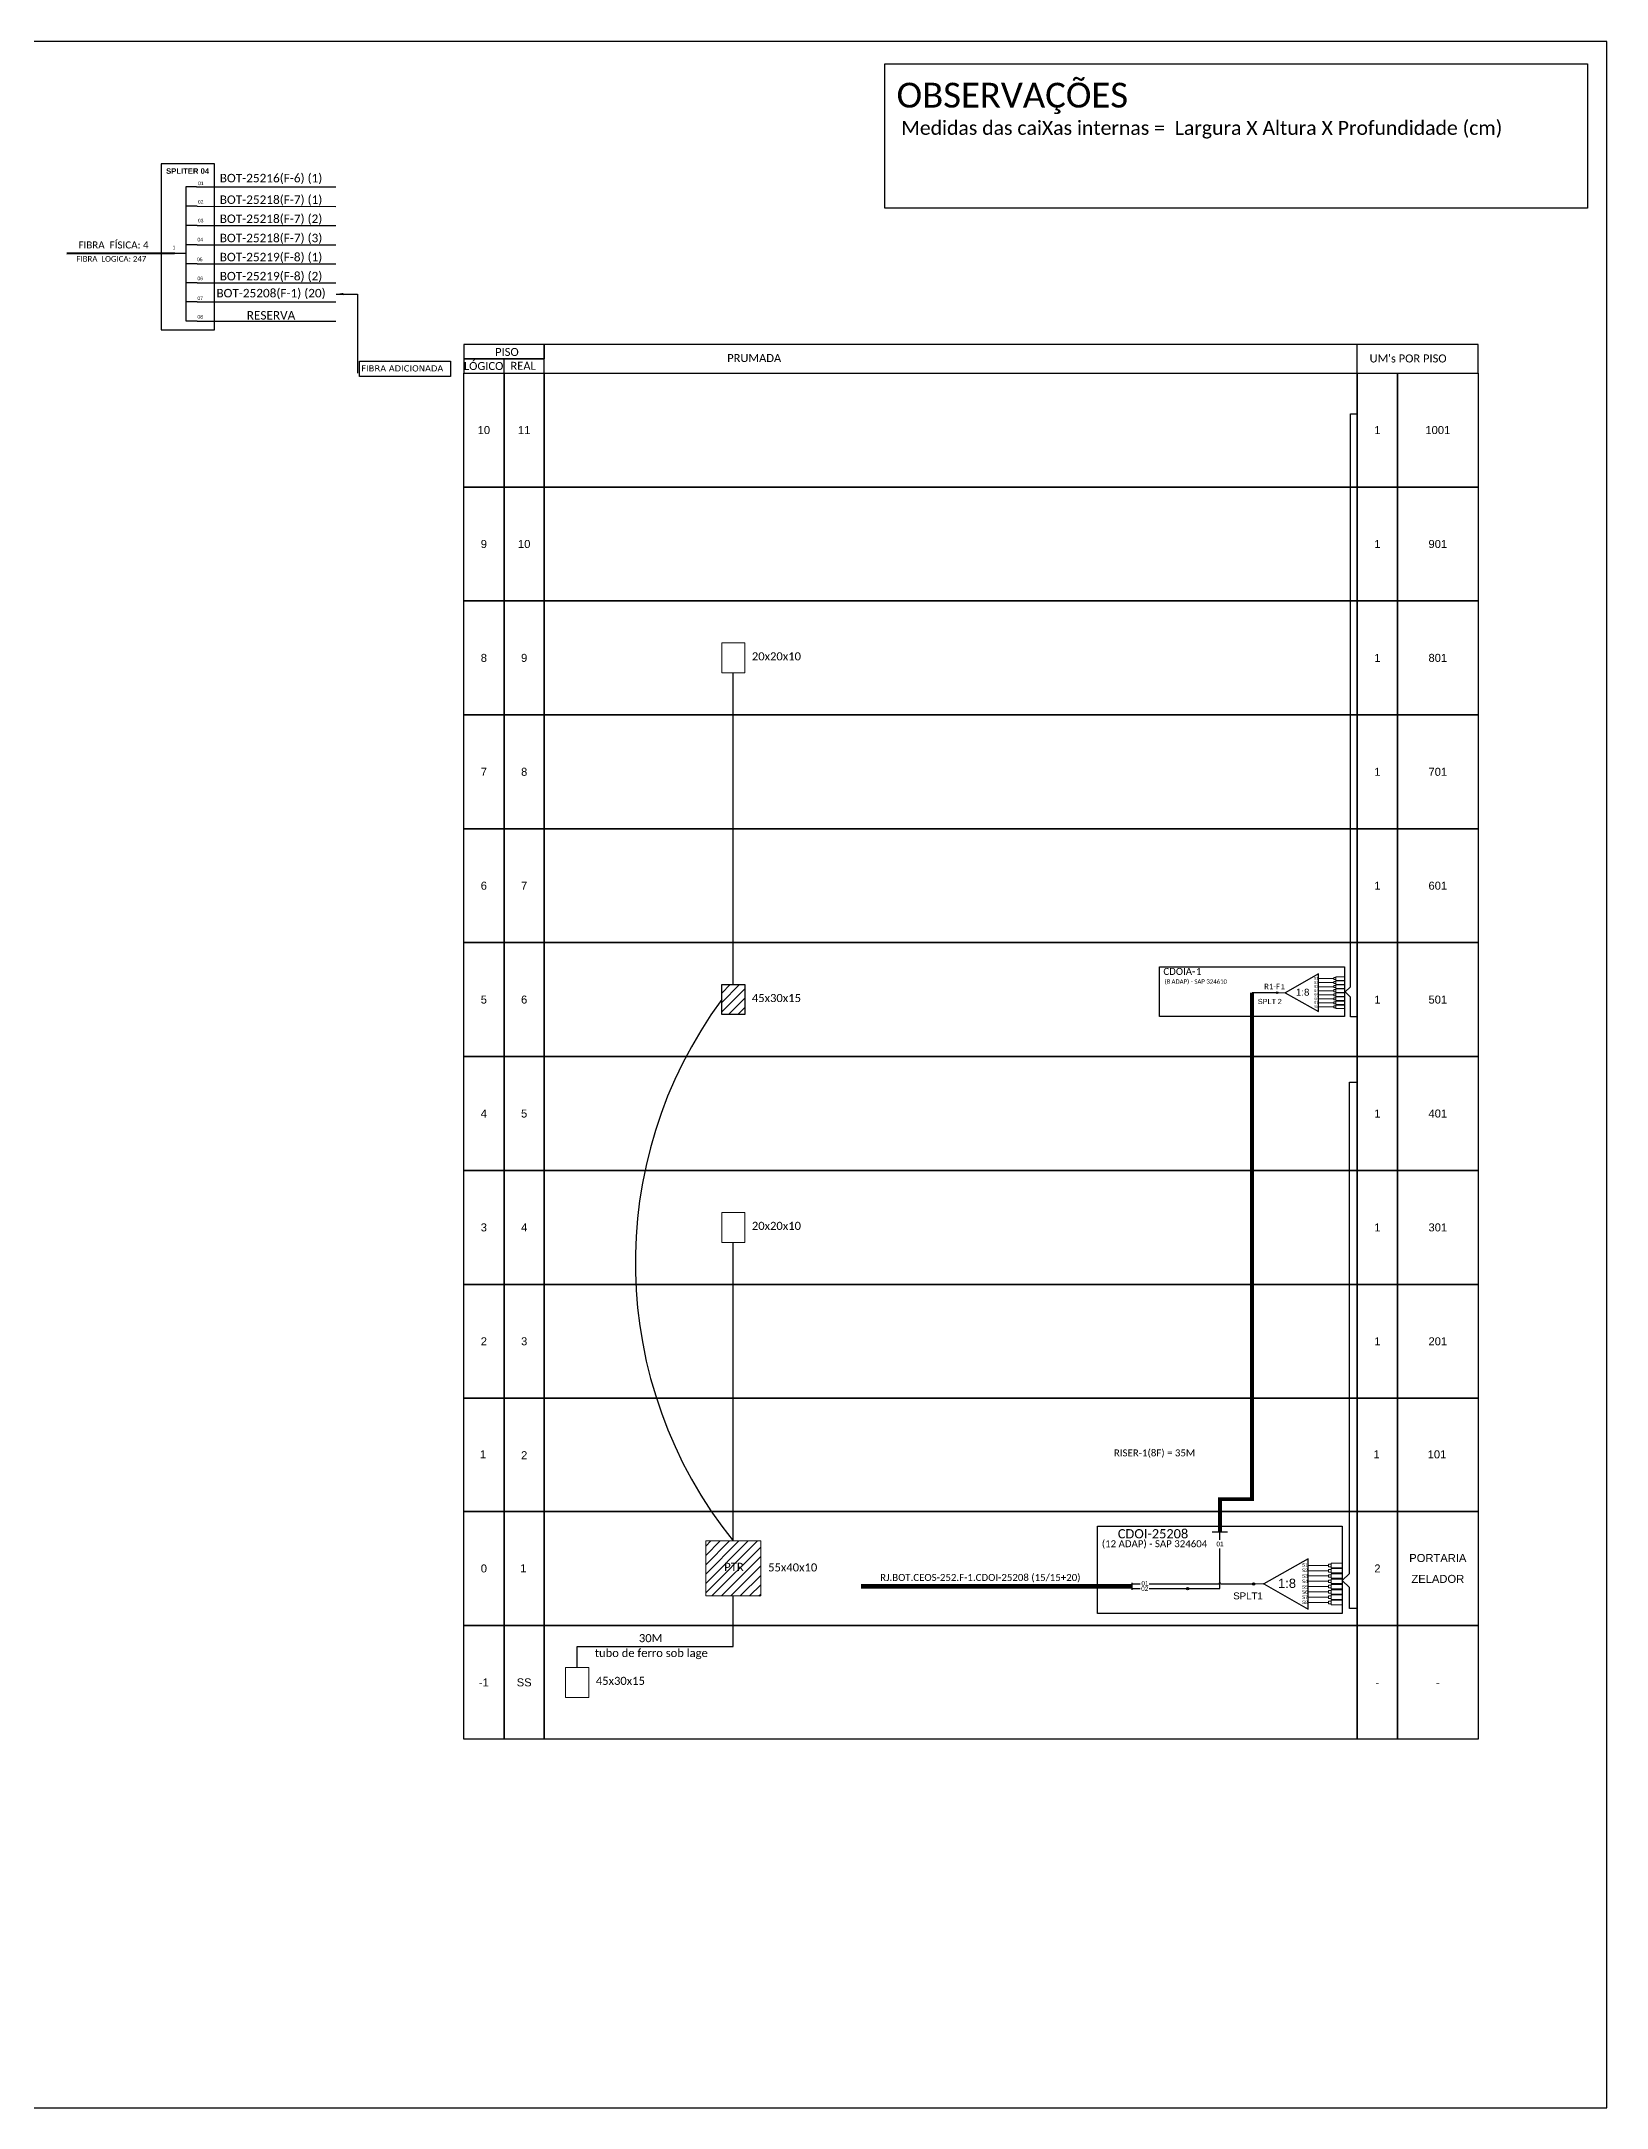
# Model space of a CAD drawing. Extents: x -89 to 749, y 705 to 1299.
# Drawn here: x 299 to 749, y 705 to 1299 of the extents above; entities that cross this region are included whole.
import ezdxf
from ezdxf.enums import TextEntityAlignment as Align

# ---------------------------------------------------------------- set-up
doc = ezdxf.new("R2010")
doc.units = 0
doc.styles.add('ARIAL', font='arial.ttf')
doc.styles.add('siredit', font='verdana.ttf')
doc.styles.get("Standard").update_dxf_attribs({"font": 'arial.ttf'})
doc.styles.add('WMF-Calibri0', font='calibri.ttf')
doc.dimstyles.get("Standard").update_dxf_attribs({"dimtxt": 0.18, "dimasz": 0.18, "dimexe": 0.18, "dimexo": 0.0625, "dimgap": 0.09, "dimtad": 0, "dimtih": 1, "dimtoh": 1, "dimdec": 4, "dimzin": 0, "dimdsep": 46, "dimtxsty": 'Standard', "dimcen": 0.09, "dimadec": 0, "dimazin": 0, "dimtfac": 1, "dimtdec": 4, "dimtofl": 0, "dimtmove": 0, "dimatfit": 3, "dimfxl": 0, "dimtolj": 1, "dimtzin": 0, "dimarcsym": 0})

# ---------------------------------------------------------------- blocks, each defined once
blk = doc.blocks.new('SPLT_1-8_SC-APC')
at = {"color": 1}
blk.add_lwpolyline([(-7.37, -2.1), (-17.04, -7.55), (-7.37, -13), (-7.37, -2.1)], dxfattribs=at)
at = {"color": 3, "lineweight": 0}
for points in [[(-2.99, -3.51), (-7.37, -3.51)], [(-7.37, -4.66), (-2.99, -4.66)], [(-7.37, -5.82), (-2.99, -5.82)], [(-2.41, -3.02), (-2.41, -4)], [(-2.41, -3.02), (0, -3.02)], [(-2.41, -4), (0, -4)], [(-2.41, -4.17), (-2.41, -5.16)], [(-2.41, -4.17), (0, -4.17)], [(-2.41, -5.16), (0, -5.16)], [(-2.41, -5.32), (-2.41, -6.31)], [(-2.41, -5.32), (0, -5.32)], [(-7.37, -6.97), (-2.99, -6.97)], [(-7.37, -8.12), (-2.99, -8.12)], [(-7.37, -9.28), (-2.99, -9.28)], [(-7.37, -10.43), (-2.99, -10.43)], [(-7.37, -11.58), (-2.99, -11.58)], [(-2.41, -6.31), (0, -6.31)], [(-2.41, -6.48), (-2.41, -7.46)], [(-2.41, -6.48), (0, -6.48)], [(-2.41, -7.46), (0, -7.46)], [(-2.41, -7.63), (-2.41, -8.62)], [(-2.41, -7.63), (0, -7.63)], [(-2.41, -8.62), (0, -8.62)], [(-2.41, -8.78), (-2.41, -9.77)], [(-2.41, -8.78), (0, -8.78)], [(-2.41, -9.77), (0, -9.77)], [(-2.41, -9.94), (-2.41, -10.92)], [(-2.41, -9.94), (0, -9.94)], [(-2.41, -10.92), (0, -10.92)], [(-2.41, -11.09), (-2.41, -12.08)], [(-2.41, -11.09), (0, -11.09)], [(-2.41, -12.08), (0, -12.08)]]:
    blk.add_lwpolyline(points, dxfattribs=at)
for points in [[(-2.99, -3.22), (-2.41, -3.22), (-2.41, -3.8), (-2.99, -3.8)], [(-2.99, -4.38), (-2.41, -4.38), (-2.41, -4.95), (-2.99, -4.95)], [(-2.99, -5.53), (-2.41, -5.53), (-2.41, -6.1), (-2.99, -6.1)], [(-2.99, -6.68), (-2.41, -6.68), (-2.41, -7.26), (-2.99, -7.26)], [(-2.99, -7.84), (-2.41, -7.84), (-2.41, -8.41), (-2.99, -8.41)], [(-2.99, -8.99), (-2.41, -8.99), (-2.41, -9.56), (-2.99, -9.56)], [(-2.99, -10.14), (-2.41, -10.14), (-2.41, -10.72), (-2.99, -10.72)], [(-2.99, -11.3), (-2.41, -11.3), (-2.41, -11.87), (-2.99, -11.87)]]:
    blk.add_lwpolyline(points, close=True, dxfattribs=at)
at = {"color": 1, "lineweight": 0}
blk.add_lwpolyline([(-17.04, -7.55), (-19.26, -7.55)], dxfattribs=at)
at = {"color": 1, "style": 'ARIAL'}
for s, height, p in [('S1', 0.75, (-8.74, -3.78)), ('S2', 0.75, (-8.74, -4.97)), ('S3', 0.75, (-8.74, -6.18)), ('1:8', 2, (-13.91, -8.4)), ('S4', 0.75, (-8.74, -7.36)), ('S5', 0.75, (-8.74, -8.57)), ('S6', 0.75, (-8.74, -9.69)), ('S7', 0.75, (-8.74, -10.78)), ('S8', 0.75, (-8.74, -11.9))]:
    blk.add_text(s, height=height, dxfattribs=at).set_placement(p)

msp = doc.modelspace()

# ---------------------------------------------------------------- hatches: boundary and pattern name
h = msp.add_hatch()
h.set_pattern_fill('ANSI31', color=1, scale=0.6)
h.set_pattern_definition([(45, (-513.3815, 22.48), (-1.3470384, 1.3470384), [])])
h.paths.add_polyline_path([(501.57, 1027.87), (494.95, 1027.87), (494.95, 1019.25), (501.57, 1019.25)])
h = msp.add_hatch(color=3)
h.dxf.hatch_style = 1
edge = h.paths.add_edge_path()
edge.add_arc((654.6, 1025.54), 0.256, 0, 360)
h = msp.add_hatch()
h.set_pattern_fill('ANSI31', color=1, scale=0.6)
h.set_pattern_definition([(45, (-131.7992, 3539.1851), (-1.3470384, 1.3470384), [])])
h.paths.add_polyline_path([(506.16, 867.93), (490.35, 867.93), (490.35, 852.12), (506.16, 852.12)])
h.paths.add_polyline_path([(495.09, 858.75), (501.89, 858.75), (501.89, 862.23), (495.09, 862.23)], flags=24)
h = msp.add_hatch(color=3)
h.dxf.hatch_style = 1
edge = h.paths.add_edge_path()
edge.add_arc((647.77, 855.57), 0.339, 0, 360)
h = msp.add_hatch(color=3)
h.dxf.hatch_style = 1
edge = h.paths.add_edge_path()
edge.add_arc((628.84, 854.25), 0.339, 0, 360)

# ---------------------------------------------------------------- linework, layer by layer
at = {"color": 7, "linetype": 'Continuous'}
for p, q in [((340.96, 1257.17), (340.96, 1218.57)), ((344.08, 1257.17), (340.96, 1257.17)), ((344.24, 1251.59), (341.11, 1251.59)), ((344.24, 1246.08), (341.11, 1246.08)), ((337.71, 1238.12), (340.94, 1238.12)), ((344.24, 1240.55), (341.11, 1240.55)), ((344.24, 1235.07), (341.11, 1235.07)), ((344.24, 1229.59), (341.11, 1229.59)), ((344.24, 1224.09), (341.11, 1224.09)), ((344.24, 1218.6), (341.11, 1218.6))]:
    msp.add_line(p, q, dxfattribs=at)
at = {"color": 10, "linetype": 'Continuous'}
for p, q in [((344.08, 1257.17), (384.03, 1257.16)), ((344.24, 1251.59), (384.03, 1251.57)), ((344.24, 1246.09), (384.03, 1246.08)), ((344.24, 1240.56), (384.03, 1240.55)), ((344.24, 1235.09), (384.03, 1235.07)), ((344.24, 1229.6), (384.03, 1229.59)), ((344.24, 1224.1), (384.03, 1224.09)), ((344.24, 1218.6), (384.03, 1218.59))]:
    msp.add_line(p, q, dxfattribs=at)
at = {"color": 1, "linetype": 'Continuous', "lineweight": 60}
msp.add_line((337.71, 1238.12), (306.79, 1238.03), dxfattribs=at)
at = {"color": 5}
for p, q in [((638.11, 854.25), (638.11, 865.8)), ((628.84, 854.25), (638.11, 854.25))]:
    msp.add_line(p, q, dxfattribs=at)
at = {"color": 3}
for p, q in [((612.76, 855.57), (615.23, 855.57)), ((617.78, 855.57), (637.85, 855.57)), ((638.38, 855.57), (647.77, 855.57))]:
    msp.add_line(p, q, dxfattribs=at)
for points in [[(-89.32, 705.02), (749.25, 705.02), (749.25, 1299.02), (-89.32, 1299.02), (-89.32, 705.02)], [(443.97, 1203.65), (712.34, 1203.65), (712.34, 1211.87), (443.97, 1211.87), (443.97, 1211.87), (443.97, 1207.76)], [(677.59, 1203.65), (677.59, 1211.87)], [(432.4, 1203.65), (432.4, 1207.76)]]:
    msp.add_lwpolyline(points)
at = {"color": 7}
for points in [[(541.79, 1292.59), (743.77, 1292.59), (743.77, 1251.03), (541.79, 1251.03)], [(333.87, 1216.1), (349.23, 1216.1), (349.23, 1263.79), (333.87, 1263.79)]]:
    msp.add_lwpolyline(points, close=True, dxfattribs=at)
for points in [[(420.83, 1207.76), (443.97, 1207.76), (443.97, 1211.87), (420.83, 1211.87)], [(420.83, 1203.65), (443.97, 1203.65), (443.97, 1207.76), (420.83, 1207.76)], [(420.83, 1203.65), (432.4, 1203.65), (432.4, 1170.9), (420.83, 1170.9)], [(432.4, 1203.65), (443.97, 1203.65), (443.97, 1170.9), (432.4, 1170.9)], [(443.97, 1203.65), (677.59, 1203.65), (677.59, 1170.9), (443.97, 1170.9)], [(677.59, 1203.65), (689.16, 1203.65), (689.16, 1170.9), (677.59, 1170.9)], [(689.16, 1203.65), (712.31, 1203.65), (712.31, 1170.9), (689.16, 1170.9)], [(420.83, 1170.9), (432.4, 1170.9), (432.4, 1138.16), (420.83, 1138.16)], [(432.4, 1170.9), (443.97, 1170.9), (443.97, 1138.16), (432.4, 1138.16)], [(443.97, 1170.9), (677.59, 1170.9), (677.59, 1138.16), (443.97, 1138.16)], [(677.59, 1170.9), (689.16, 1170.9), (689.16, 1138.16), (677.59, 1138.16)], [(689.16, 1170.9), (712.31, 1170.9), (712.31, 1138.16), (689.16, 1138.16)], [(420.83, 1138.16), (432.4, 1138.16), (432.4, 1105.42), (420.83, 1105.42)], [(432.4, 1138.16), (443.97, 1138.16), (443.97, 1105.42), (432.4, 1105.42)], [(443.97, 1138.16), (677.59, 1138.16), (677.59, 1105.42), (443.97, 1105.42)], [(677.59, 1138.16), (689.16, 1138.16), (689.16, 1105.42), (677.59, 1105.42)], [(689.16, 1138.16), (712.31, 1138.16), (712.31, 1105.42), (689.16, 1105.42)], [(420.83, 1105.42), (432.4, 1105.42), (432.4, 1072.67), (420.83, 1072.67)], [(432.4, 1105.42), (443.97, 1105.42), (443.97, 1072.67), (432.4, 1072.67)], [(443.97, 1105.42), (677.59, 1105.42), (677.59, 1072.67), (443.97, 1072.67)], [(677.59, 1105.42), (689.16, 1105.42), (689.16, 1072.67), (677.59, 1072.67)], [(689.16, 1105.42), (712.31, 1105.42), (712.31, 1072.67), (689.16, 1072.67)], [(420.83, 1072.67), (432.4, 1072.67), (432.4, 1039.93), (420.83, 1039.93)], [(432.4, 1072.67), (443.97, 1072.67), (443.97, 1039.93), (432.4, 1039.93)], [(443.97, 1072.67), (677.59, 1072.67), (677.59, 1039.93), (443.97, 1039.93)], [(677.59, 1072.67), (689.16, 1072.67), (689.16, 1039.93), (677.59, 1039.93)], [(689.16, 1072.67), (712.31, 1072.67), (712.31, 1039.93), (689.16, 1039.93)], [(420.83, 1039.93), (432.4, 1039.93), (432.4, 1007.19), (420.83, 1007.19)], [(432.4, 1039.93), (443.97, 1039.93), (443.97, 1007.19), (432.4, 1007.19)], [(443.97, 1039.93), (677.59, 1039.93), (677.59, 1007.19), (443.97, 1007.19)], [(677.59, 1039.93), (689.16, 1039.93), (689.16, 1007.19), (677.59, 1007.19)], [(689.16, 1039.93), (712.31, 1039.93), (712.31, 1007.19), (689.16, 1007.19)], [(420.83, 1007.19), (432.4, 1007.19), (432.4, 974.44), (420.83, 974.44)], [(432.4, 1007.19), (443.97, 1007.19), (443.97, 974.44), (432.4, 974.44)], [(443.97, 1007.19), (677.59, 1007.19), (677.59, 974.44), (443.97, 974.44)], [(677.59, 1007.19), (689.16, 1007.19), (689.16, 974.44), (677.59, 974.44)], [(689.16, 1007.19), (712.31, 1007.19), (712.31, 974.44), (689.16, 974.44)], [(420.83, 974.44), (432.4, 974.44), (432.4, 941.7), (420.83, 941.7)], [(432.4, 974.44), (443.97, 974.44), (443.97, 941.7), (432.4, 941.7)], [(443.97, 974.44), (677.59, 974.44), (677.59, 941.7), (443.97, 941.7)], [(677.59, 974.44), (689.16, 974.44), (689.16, 941.7), (677.59, 941.7)], [(689.16, 974.44), (712.31, 974.44), (712.31, 941.7), (689.16, 941.7)], [(420.83, 941.7), (432.4, 941.7), (432.4, 908.95), (420.83, 908.95)], [(432.4, 941.7), (443.97, 941.7), (443.97, 908.95), (432.4, 908.95)], [(443.97, 941.7), (677.59, 941.7), (677.59, 908.95), (443.97, 908.95)], [(677.59, 941.7), (689.16, 941.7), (689.16, 908.95), (677.59, 908.95)], [(689.16, 941.7), (712.31, 941.7), (712.31, 908.95), (689.16, 908.95)], [(420.83, 908.95), (432.4, 908.95), (432.4, 876.4), (420.83, 876.4)], [(432.4, 908.95), (443.97, 908.95), (443.97, 876.4), (432.4, 876.4)], [(443.97, 908.95), (677.59, 908.95), (677.59, 876.4), (443.97, 876.4)], [(677.59, 908.95), (689.16, 908.95), (689.16, 876.4), (677.59, 876.4)], [(689.16, 908.95), (712.31, 908.95), (712.31, 876.4), (689.16, 876.4)], [(420.83, 876.4), (432.4, 876.4), (432.4, 843.65), (420.83, 843.65)], [(432.4, 876.4), (443.97, 876.4), (443.97, 843.65), (432.4, 843.65)], [(443.97, 876.4), (677.59, 876.4), (677.59, 843.65), (443.97, 843.65)], [(677.59, 876.4), (689.16, 876.4), (689.16, 843.65), (677.59, 843.65)], [(689.16, 876.4), (712.31, 876.4), (712.31, 843.65), (689.16, 843.65)], [(420.83, 843.65), (432.4, 843.65), (432.4, 810.91), (420.83, 810.91)], [(432.4, 843.65), (443.97, 843.65), (443.97, 810.91), (432.4, 810.91)], [(443.97, 843.65), (677.59, 843.65), (677.59, 810.91), (443.97, 810.91)], [(677.59, 843.65), (689.16, 843.65), (689.16, 810.91), (677.59, 810.91)], [(689.16, 843.65), (712.31, 843.65), (712.31, 810.91), (689.16, 810.91)]]:
    msp.add_lwpolyline(points, close=True)
at = {"color": 10}
msp.add_lwpolyline([(390.89, 1207.07), (417.03, 1207.07), (417.03, 1202.72), (390.89, 1202.72)], close=True, dxfattribs=at)
at = {"color": 3}
for points in [[(677.31, 1018.59), (675.66, 1018.59), (675.66, 1024.25), (674.09, 1025.76), (675.66, 1027.26), (675.66, 1191.95), (677.31, 1191.95)], [(498.26, 1027.87), (498.26, 1117.48)], [(677.5, 848.55), (675.32, 848.55), (675.32, 854.55), (673.25, 856.54), (675.32, 858.54), (675.32, 999.84), (677.5, 999.84)], [(498.26, 867.93), (498.26, 953.76)], [(453.41, 831.59), (453.41, 837.59), (498.26, 837.59), (498.26, 852.12)]]:
    msp.add_lwpolyline(points, dxfattribs=at)
at = {"color": 0, "lineweight": 0}
for points in [[(494.95, 1126.1), (501.57, 1126.1), (501.57, 1117.48), (494.95, 1117.48)], [(494.95, 962.38), (501.57, 962.38), (501.57, 953.76), (494.95, 953.76)], [(450.1, 831.59), (456.73, 831.59), (456.73, 822.97), (450.1, 822.97)]]:
    msp.add_lwpolyline(points, close=True, dxfattribs=at)
at = {"color": 1}
for points in [[(494.95, 1027.87), (501.57, 1027.87), (501.57, 1019.25), (494.95, 1019.25)], [(620.76, 1032.99), (673.89, 1032.99), (673.89, 1018.67), (620.76, 1018.67)], [(602.96, 872.14), (673.25, 872.14), (673.25, 847.05), (602.96, 847.05)]]:
    msp.add_lwpolyline(points, close=True, dxfattribs=at)
at = {"color": 5, "const_width": 1.1}
msp.add_lwpolyline([(647.34, 1025.54), (647.34, 879.95), (638.13, 879.95), (638.13, 870.51)], dxfattribs=at)
at = {"color": 5}
for points in [[(654.6, 1025.54), (647.34, 1025.54)], [(635.93, 870.51), (640.33, 870.51)], [(638.11, 868.27), (638.11, 870.51)]]:
    msp.add_lwpolyline(points, dxfattribs=at)
at = {"color": 1, "lineweight": 0}
msp.add_lwpolyline([(490.35, 867.93), (506.16, 867.93), (506.16, 852.12), (490.35, 852.12)], close=True, dxfattribs=at)
at = {"color": 1}
for points in [[(663.5, 862.78), (650.71, 855.57), (663.5, 848.36), (663.5, 862.78)], [(612.76, 855.94), (612.76, 853.87)]]:
    msp.add_lwpolyline(points, dxfattribs=at)
at = {"color": 3, "lineweight": 0}
for points in [[(670.05, 861.56), (670.05, 860.25)], [(670.05, 861.56), (673.25, 861.56)], [(669.29, 860.91), (663.5, 860.91)], [(663.5, 859.38), (669.29, 859.38)], [(663.5, 857.86), (669.29, 857.86)], [(663.5, 856.33), (669.29, 856.33)], [(670.05, 860.25), (673.25, 860.25)], [(670.05, 860.03), (670.05, 858.73)], [(670.05, 860.03), (673.25, 860.03)], [(670.05, 858.73), (673.25, 858.73)], [(670.05, 858.51), (670.05, 857.2)], [(670.05, 858.51), (673.25, 858.51)], [(670.05, 857.2), (673.25, 857.2)], [(670.05, 856.98), (670.05, 855.68)], [(670.05, 856.98), (673.25, 856.98)], [(670.05, 855.68), (673.25, 855.68)], [(670.05, 855.46), (670.05, 854.15)], [(670.05, 855.46), (673.25, 855.46)], [(663.5, 854.81), (669.29, 854.81)], [(663.5, 853.28), (669.29, 853.28)], [(663.5, 851.76), (669.29, 851.76)], [(663.5, 850.23), (669.29, 850.23)], [(670.05, 854.15), (673.25, 854.15)], [(670.05, 853.93), (670.05, 852.63)], [(670.05, 853.93), (673.25, 853.93)], [(670.05, 852.63), (673.25, 852.63)], [(670.05, 852.41), (670.05, 851.1)], [(670.05, 852.41), (673.25, 852.41)], [(670.05, 851.1), (673.25, 851.1)], [(670.05, 850.88), (670.05, 849.58)], [(670.05, 850.88), (673.25, 850.88)], [(670.05, 849.58), (673.25, 849.58)]]:
    msp.add_lwpolyline(points, dxfattribs=at)
at = {"color": 1, "const_width": 1.36}
msp.add_lwpolyline([(535.02, 854.91), (612.76, 854.91)], dxfattribs=at)
at = {"color": 1, "lineweight": 0}
msp.add_lwpolyline([(650.71, 855.57), (647.77, 855.57)], dxfattribs=at)
at = {"color": 3, "lineweight": 0}
for points in [[(669.29, 861.29), (670.05, 861.29), (670.05, 860.53), (669.29, 860.53)], [(669.29, 859.76), (670.05, 859.76), (670.05, 859), (669.29, 859)], [(669.29, 858.24), (670.05, 858.24), (670.05, 857.48), (669.29, 857.48)], [(669.29, 856.71), (670.05, 856.71), (670.05, 855.95), (669.29, 855.95)], [(669.29, 855.19), (670.05, 855.19), (670.05, 854.43), (669.29, 854.43)], [(669.29, 853.66), (670.05, 853.66), (670.05, 852.9), (669.29, 852.9)], [(669.29, 852.13), (670.05, 852.13), (670.05, 851.38), (669.29, 851.38)], [(669.29, 850.61), (670.05, 850.61), (670.05, 849.85), (669.29, 849.85)]]:
    msp.add_lwpolyline(points, close=True, dxfattribs=at)
at = {"color": 2}
for points in [[(612.76, 854.25), (615.23, 854.25)], [(617.79, 854.25), (628.84, 854.25)]]:
    msp.add_lwpolyline(points, dxfattribs=at)
at = {"color": 3}
for centre, radius in [((654.6, 1025.54), 0.256), ((647.77, 855.57), 0.339), ((628.84, 854.25), 0.339)]:
    msp.add_circle(centre, radius, dxfattribs=at)
for centre, radius, start, end in [((597.89, 947.9), 127.76, 143.68639, 218.75122), ((638.11, 855.57), 0.268, 0, 180)]:
    msp.add_arc(centre, radius, start, end, dxfattribs=at)
for p in [(420.83, 1170.9), (420.83, 1138.16), (420.83, 1105.42), (420.83, 1072.67), (420.83, 1039.93), (420.83, 1007.19), (420.83, 974.44), (420.83, 941.7), (420.83, 908.95), (420.83, 876.4), (650.71, 855.57), (420.83, 843.65)]:
    msp.add_point(p)

# ---------------------------------------------------------------- block references
msp.add_blockref('SPLT_1-8_SC-APC', (673.86, 1033.09), dxfattribs=at)

# ---------------------------------------------------------------- texts
at = {"color": 7, "style": 'WMF-Calibri0'}
for s, height, p in [('OBSERVAÇÕES', 7.1308, (545.2, 1279.98)), ('1', 2, (631.25, 1030.65))]:
    msp.add_text(s, height=height, dxfattribs=at).set_placement(p)
at = {"color": 10, "style": 'siredit'}
msp.add_text('FIBRA ADICIONADA', height=1.7778, dxfattribs=at).set_placement((391.36, 1204.12))
at = {"style": 'WMF-Calibri0'}
for s, height, p in [('  LÓGICO', 2.3, (419.25, 1204.54)), ('     PISO', 2.3, (425.79, 1208.57)), ('    REAL', 2.3, (431.01, 1204.59)), ('PRUMADA', 2.3, (496.53, 1206.83)), ("UM's POR PISO", 2.3, (681.12, 1206.71)), ('20x20x10', 2.317, (503.62, 1121.07)), ('45x30x15', 2.317, (503.62, 1022.84)), ('20x20x10', 2.317, (503.62, 957.35)), ('PTR', 2.317, (495.67, 859.34)), ('55x40x10', 2.317, (508.3, 859.17)), ('30M', 2.317, (471.16, 838.84)), ('45x30x15', 2.317, (458.78, 826.56))]:
    msp.add_text(s, height=height, dxfattribs=at).set_placement(p)
at = {"style": 'ARIAL'}
for s, height, p in [('10', 2.3, (426.61, 1187.28)), ('11', 2.3, (438.19, 1187.28)), ('1', 2.3, (683.38, 1187.28)), ('1001', 2.3, (700.73, 1187.28)), ('9', 2.3, (426.61, 1154.53)), ('10', 2.3, (438.19, 1154.53)), ('1', 2.3, (683.38, 1154.53)), ('901', 2.3, (700.73, 1154.53)), ('8', 2.3, (426.61, 1121.79)), ('9', 2.3, (438.19, 1121.79)), ('1', 2.3, (683.38, 1121.79)), ('801', 2.3, (700.73, 1121.79)), ('7', 2.3, (426.61, 1089.04)), ('8', 2.3, (438.19, 1089.04)), ('1', 2.3, (683.38, 1089.04)), ('701', 2.3, (700.73, 1089.04)), ('6', 2.3, (426.61, 1056.3)), ('7', 2.3, (438.19, 1056.3)), ('1', 2.3, (683.38, 1056.3)), ('601', 2.3, (700.73, 1056.3)), ('5', 2.3, (426.61, 1023.56)), ('6', 2.3, (438.19, 1023.56)), ('1', 2.3, (683.38, 1023.56)), ('501', 2.3, (700.73, 1023.56)), ('401', 2.3, (700.73, 990.81)), ('4', 2.3, (426.61, 990.81)), ('5', 2.3, (438.19, 990.81)), ('1', 2.3, (683.38, 990.81)), ('3', 2.3, (426.61, 958.07)), ('4', 2.3, (438.19, 958.07)), ('1', 2.3, (683.38, 958.07)), ('301', 2.3, (700.73, 958.07)), ('2', 2.3, (426.61, 925.33)), ('3', 2.3, (438.19, 925.33)), ('1', 2.3, (683.38, 925.33)), ('201', 2.3, (700.73, 925.33)), ('1', 2.3, (426.37, 892.83)), ('2', 2.3, (438.19, 892.58)), ('1', 2.3, (683.13, 892.83)), ('101', 2.3, (700.49, 892.83)), ('01', 1.323, (638.14, 867.06)), ('PORTARIA', 2.3, (700.73, 863.03)), ('0', 2.3, (426.61, 860.03)), ('1', 2.3, (437.94, 860.09)), ('01', 1.323, (616.57, 855.77)), ('2', 2.3, (683.38, 860.03)), ('ZELADOR', 2.3, (700.73, 857.03)), ('02', 1.323, (616.52, 854.21)), ('-1', 2.3, (426.61, 827.28)), ('SS', 2.3, (438.19, 827.28)), ('-', 2.3, (683.38, 827.28)), ('-', 2.3, (700.73, 827.28))]:
    msp.add_text(s, height=height, dxfattribs=at).set_placement(p, align=Align.MIDDLE_CENTER)
at = {"color": 1}
for s, height, style, p in [('CDOIA-', 2, 'WMF-Calibri0', (621.87, 1030.65)), ('CDOI-25208', 2.646, 'WMF-Calibri0', (608.78, 868.68)), ('S1', 0.992, 'ARIAL', (661.69, 860.55)), ('RJ.BOT.CEOS-252.F-1.CDOI-25208 (15/15+20)', 2, 'WMF-Calibri0', (540.48, 856.44)), ('1:8', 2.646, 'ARIAL', (654.84, 854.44)), ('S2', 0.992, 'ARIAL', (661.69, 858.98)), ('S3', 0.992, 'ARIAL', (661.69, 857.38)), ('S4', 0.992, 'ARIAL', (661.69, 855.82)), ('S5', 0.992, 'ARIAL', (661.69, 854.22)), ('S6', 0.992, 'ARIAL', (661.69, 852.74)), ('S7', 0.992, 'ARIAL', (661.69, 851.29)), ('S8', 0.992, 'ARIAL', (661.69, 849.81))]:
    msp.add_text(s, height=height, dxfattribs=dict(at, style=style)).set_placement(p)
at = {"color": 1, "style": 'WMF-Calibri0'}
for s, height, p in [('(8 ADAP) - SAP 324610', 1.25, (631.18, 1028.12)), ('(12 ADAP) - SAP 324604', 2, (619.33, 866.14))]:
    msp.add_text(s, height=height, dxfattribs=at).set_placement(p, align=Align.CENTER)
at = {"color": 5, "style": 'WMF-Calibri0'}
msp.add_text('R1-F', height=1.6, dxfattribs=at).set_placement((650.83, 1026.52))
at = {"color": 5}
for s, height, style, p in [('1', 1.5, 'ARIAL', (656.2, 1026.49)), ('RISER-1(8F) = 35M', 2, 'WMF-Calibri0', (619.33, 892.25))]:
    msp.add_text(s, height=height, dxfattribs=dict(at, style=style)).set_placement(p, align=Align.CENTER)
at = {"color": 7, "style": 'ARIAL'}
for s, p in [('SPLT', (651.63, 1022.26)), ('2', (655.3, 1022.26))]:
    msp.add_text(s, height=1.5, dxfattribs=at).set_placement(p, align=Align.CENTER)
at = {"style": 'ARIAL'}
msp.add_text('SPLT1', height=1.984, dxfattribs=at).set_placement((646.19, 851.16), align=Align.CENTER)
at = {"color": 2, "style": 'WMF-Calibri0'}
msp.add_text('tubo de ferro sob lage', height=2.317, dxfattribs=at).set_placement((458.5, 834.57))
at = {"color": 7, "insert": (546.56, 1276.14), "char_height": 4, "width": 658.8434, "attachment_point": 1, "style": 'WMF-Calibri0'}
msp.add_mtext('Medidas das caiXas internas =  Largura X Altura X Profundidade (cm)', dxfattribs=at)
at = {"attachment_point": 5}
for s, insert, char_height, width in [('{\\fArial|b1|i0|c0|p34;\\C10;SPLITER 04}', (341.48, 1261.72), 1.578, 15.36), ('\\pt9;{\\fCalibri|b0|i0|c0|p34;\\C7;BOT-25216(F-6) (1)}', (365.45, 1259.44), 2.4384, 36.3648), ('\\C7;\\fArial|b0|i0|;\\H1.0273588255048;02 ', (345.23, 1252.85), 1.578, 3.3406), ('\\C7;\\fArial|b0|i0|;\\H1.0273588255048;01 ', (345.28, 1258.19), 1.578, 3.1646), ('\\pt9;{\\fCalibri|b0|i0|c0|p34;\\C7;BOT-25218(F-7) (1)}', (365.45, 1253.24), 2.4384, 36.3648), ('\\C7;\\fArial|b0|i0|;\\H1.0273588255048;03 ', (345.23, 1247.48), 1.578, 3.072), ('\\pt9;{\\fCalibri|b0|i0|c0|p34;\\C7;BOT-25218(F-7) (2)}', (365.45, 1247.75), 2.4384, 36.3648), ('{\\fCalibri|b0|i0|c0|p34;\\C7;FIBRA  FÍSICA: 4}', (320.19, 1240.48), 2.032, 30.72), ('\\C7;\\fArial|b0|i0|;\\H1.0273588255048;04 ', (345.1, 1242.02), 1.578, 3.3406), ('\\pt9;{\\fCalibri|b0|i0|c0|p34;\\C7;BOT-25218(F-7) (3)}', (365.45, 1242.22), 2.4384, 36.3648), ('{\\fCalibri|b0|i0|c0|p34;\\C7;FIBRA  LOGICA: 247}', (319.57, 1236.48), 1.6256, 30.72), ('\\C7;\\fArial|b0|i0|;\\H1.0273588255048;1', (337.56, 1239.75), 1.578, 1.563), ('\\C7;\\fArial|b0|i0|;\\H1.0273588255048;05 ', (344.98, 1236.32), 1.578, 4.1086), ('\\pt9;{\\fCalibri|b0|i0|c0|p34;\\C7;BOT-25219(F-8) (1)}', (365.45, 1236.74), 2.4384, 36.3648), ('\\C7;\\fArial|b0|i0|;\\H1.0273588255048;06 ', (345.1, 1230.86), 1.578, 3.3406), ('\\pt9;{\\fCalibri|b0|i0|c0|p34;\\C7;BOT-25219(F-8) (2)}', (365.45, 1231.26), 2.4384, 36.3648), ('\\C7;\\fArial|b0|i0|;\\H1.0273588255048;07 ', (345.1, 1225.2), 1.578, 3.3406), ('\\C7;\\fArial|b0|i0|;\\H1.0273588255048;08 ', (345.1, 1219.83), 1.578, 3.3406), ('\\pt9;{\\fCalibri|b0|i0|c0|p34;\\C7;RESERVA}', (365.44, 1220.25), 2.4384, 36.3648)]:
    msp.add_mtext(s, dxfattribs=dict(at, insert=insert, char_height=char_height, width=width))
at = {"color": 1, "insert": (365.45, 1226.37), "char_height": 2.4384, "width": 36.3648, "attachment_point": 5}
msp.add_mtext('\\pt8;{\\fCalibri|b0|i0|c0|p34;BOT-25208(F-1) (20)}', dxfattribs=at)

# ---------------------------------------------------------------- leaders
at = {"color": 10}
msp.add_leader([(384.21, 1226.37), (390.28, 1226.37), (390.28, 1203.65)], dimstyle='Standard', override={"dimasz": 2, "dimgap": 0.09, "dimtad": 0, "dimzin": 1}, dxfattribs=at)

doc.saveas('drawing.dxf')
